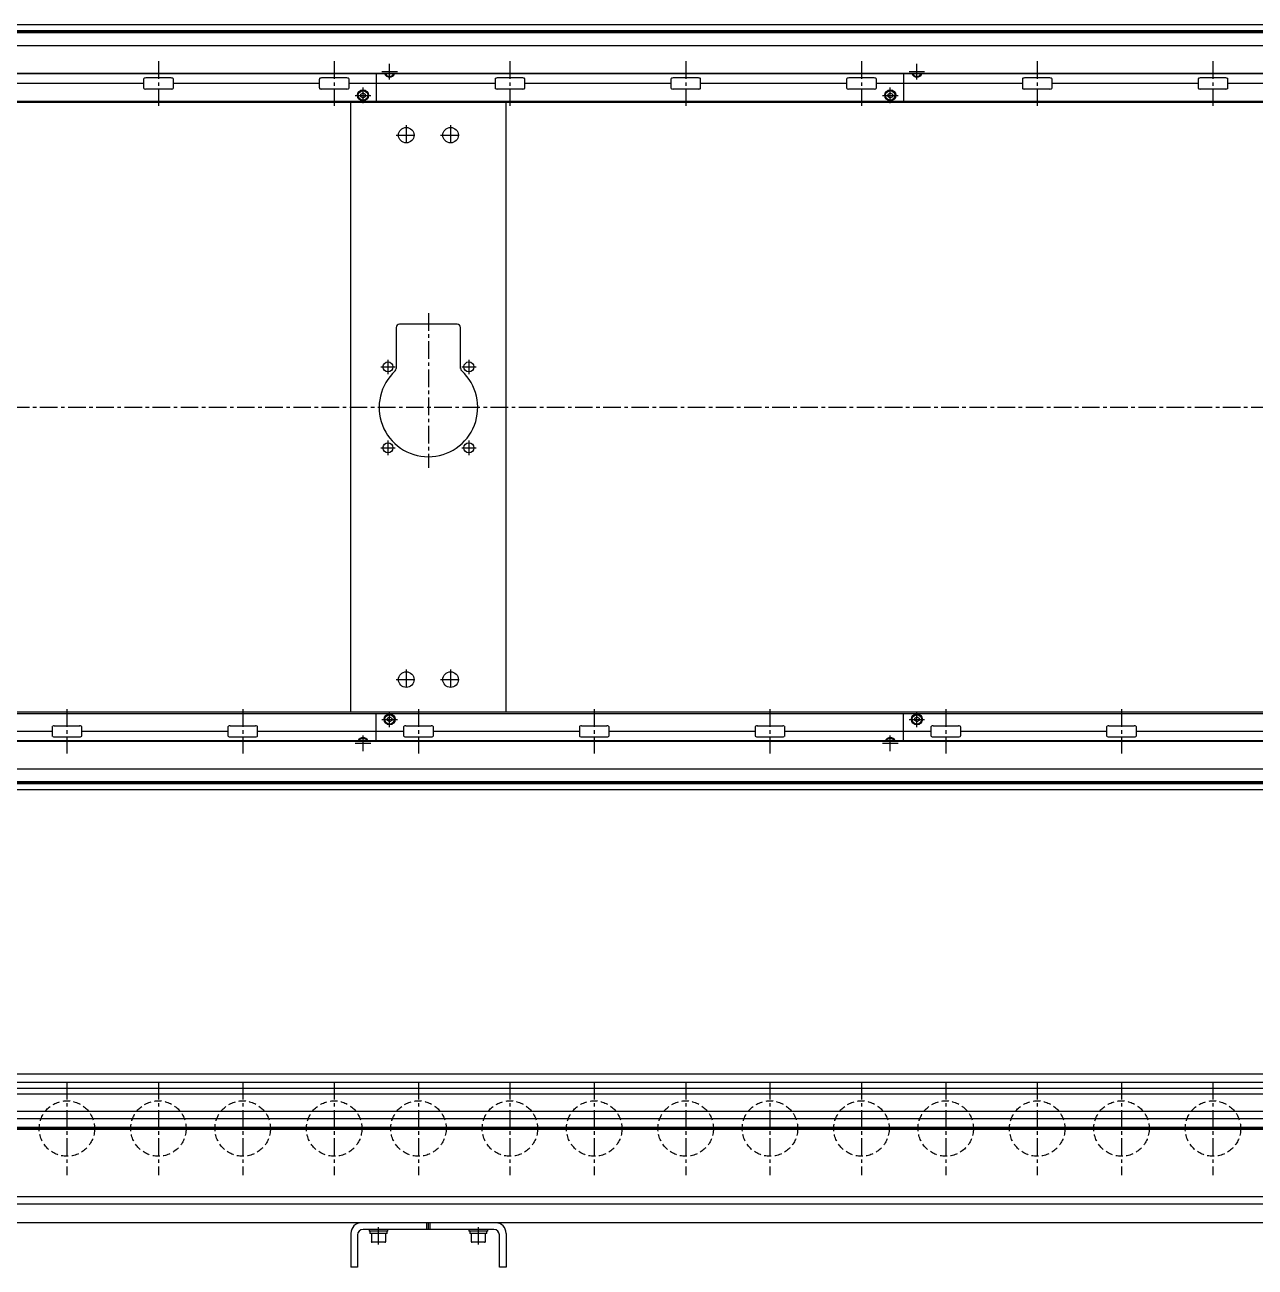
# Model space of a CAD drawing. Extents: x -10 to 4333, y -8 to 1201.
# Drawn here: x 1084 to 2194, y 28 to 1148 of the extents above; entities that cross this region are included whole.
import ezdxf

# ---------------------------------------------------------------- set-up
doc = ezdxf.new("R2010")
doc.units = 0
doc.header["$LTSCALE"] = 0.5
doc.linetypes.add('CENTER', pattern=[50.8, 31.75, -6.35, 6.35, -6.35])
doc.linetypes.add('DASHED', pattern=[19.05, 12.7, -6.35])
for name, color, linetype in [('MSM_CENTER', 1, 'CENTER'), ('MSM_CONTINUOUS', 7, 'CONTINUOUS'), ('MSM_DASHED', 4, 'DASHED')]:
    doc.layers.add(name, color=color, linetype=linetype)

msp = doc.modelspace()

# ---------------------------------------------------------------- linework, layer by layer
at = {"layer": 'MSM_CENTER'}
for p, q in [((1204.7, 1115.5), (1204.7, 1075.5)), ((1363.2, 1115.5), (1363.2, 1075.5)), ((1413.2, 1099.2), (1413.2, 1113.3)), ((1521.7, 1115.5), (1521.7, 1075.5)), ((1680.2, 1115.5), (1680.2, 1075.5)), ((1838.7, 1115.5), (1838.7, 1075.5)), ((1888.7, 1099.2), (1888.7, 1113.3)), ((1997.2, 1115.5), (1997.2, 1075.5)), ((2155.7, 1115.5), (2155.7, 1075.5)), ((1406.2, 1106.2), (1420.2, 1106.2)), ((1881.7, 1106.2), (1895.7, 1106.2)), ((1389.2, 1077.7), (1389.2, 1091.8)), ((1864.7, 1077.7), (1864.7, 1091.8)), ((1382.2, 1084.8), (1396.2, 1084.8)), ((1857.7, 1084.8), (1871.7, 1084.8)), ((1428.2, 1057.9), (1428.2, 1039.9)), ((1468.2, 1057.9), (1468.2, 1039.9)), ((1419.2, 1048.9), (1437.2, 1048.9)), ((1459.2, 1048.9), (1477.2, 1048.9)), ((1448.2, 888.4), (1448.2, 748.9)), ((1411.7, 846.4), (1411.7, 833.4)), ((1484.7, 846.4), (1484.7, 833.4)), ((1405.2, 839.9), (1418.2, 839.9)), ((1478.2, 839.9), (1491.2, 839.9)), ((3475.9, 803.4), (359.7, 803.4)), ((1411.7, 773.4), (1411.7, 760.4)), ((1484.7, 773.4), (1484.7, 760.4)), ((1405.2, 766.9), (1418.2, 766.9)), ((1478.2, 766.9), (1491.2, 766.9)), ((1428.2, 566.9), (1428.2, 548.9)), ((1468.2, 566.9), (1468.2, 548.9)), ((1419.2, 557.9), (1437.2, 557.9)), ((1459.2, 557.9), (1477.2, 557.9)), ((1122.2, 531.3), (1122.2, 491.3)), ((1280.7, 531.3), (1280.7, 491.3)), ((1413.2, 515), (1413.2, 529.1)), ((1439.2, 531.3), (1439.2, 491.3)), ((1597.7, 531.3), (1597.7, 491.3)), ((1756.2, 531.3), (1756.2, 491.3)), ((1888.7, 515), (1888.7, 529.1)), ((1914.7, 531.3), (1914.7, 491.3)), ((2073.2, 531.3), (2073.2, 491.3)), ((1406.2, 522), (1420.2, 522)), ((1881.7, 522), (1895.7, 522)), ((1389.2, 493.5), (1389.2, 507.6)), ((1864.7, 493.5), (1864.7, 507.6)), ((1382.2, 500.5), (1396.2, 500.5)), ((1857.7, 500.5), (1871.7, 500.5)), ((1122.2, 195), (1122.2, 111)), ((1204.7, 195), (1204.7, 111)), ((1280.7, 195), (1280.7, 111)), ((1363.2, 195), (1363.2, 111)), ((1439.2, 195), (1439.2, 111)), ((1521.7, 195), (1521.7, 111)), ((1597.7, 195), (1597.7, 111)), ((1680.2, 195), (1680.2, 111)), ((1756.2, 195), (1756.2, 111)), ((1838.7, 195), (1838.7, 111)), ((1914.7, 195), (1914.7, 111)), ((1997.2, 195), (1997.2, 111)), ((2073.2, 195), (2073.2, 111)), ((2155.7, 195), (2155.7, 111)), ((367.2, 153), (3466.3, 153)), ((1403.3, 48.4), (1403.3, 64)), ((1493.3, 48.4), (1493.3, 64))]:
    msp.add_line(p, q, dxfattribs=at)
at = {"layer": 'MSM_CONTINUOUS'}
for p, q in [((3465.8, 1148.4), (370.6, 1148.4)), ((3464.2, 1148.3), (372.2, 1148.3)), ((3439.6, 1142.9), (396.9, 1142.9)), ((3439.6, 1141.2), (396.9, 1141.2)), ((3439.5, 1142), (397, 1142)), ((3464.2, 1129.5), (372.2, 1129.5)), ((3464.2, 1104.1), (372.2, 1104.1)), ((3464.2, 1104.5), (422.2, 1104.5)), ((1191.3, 1099.5), (1191.3, 1091.5)), ((1216.2, 1100.5), (1193.3, 1100.5)), ((1218.2, 1091.5), (1218.2, 1099.5)), ((1349.8, 1099.5), (1349.8, 1091.5)), ((1374.7, 1100.5), (1351.8, 1100.5)), ((1376.7, 1091.5), (1376.7, 1099.5)), ((1401.2, 1104.1), (1401.2, 1079.4)), ((1413.2, 1103.9), (1412.9, 1104.1)), ((1413.6, 1104.1), (1413.2, 1103.9)), ((1508.3, 1099.5), (1508.3, 1091.5)), ((1533.2, 1100.5), (1510.3, 1100.5)), ((1535.2, 1091.5), (1535.2, 1099.5)), ((1666.8, 1099.5), (1666.8, 1091.5)), ((1691.7, 1100.5), (1668.8, 1100.5)), ((1693.7, 1091.5), (1693.7, 1099.5)), ((1825.3, 1099.5), (1825.3, 1091.5)), ((1850.2, 1100.5), (1827.3, 1100.5)), ((1852.2, 1091.5), (1852.2, 1099.5)), ((1876.7, 1104.1), (1876.7, 1079.4)), ((1888.7, 1103.9), (1888.4, 1104.1)), ((1889.1, 1104.1), (1888.7, 1103.9)), ((1983.8, 1099.5), (1983.8, 1091.5)), ((2008.7, 1100.5), (1985.8, 1100.5)), ((2010.7, 1091.5), (2010.7, 1099.5)), ((2142.3, 1099.5), (2142.3, 1091.5)), ((2167.2, 1100.5), (2144.3, 1100.5)), ((2169.2, 1091.5), (2169.2, 1099.5)), ((1191.3, 1095.5), (1059.7, 1095.5)), ((1216.2, 1090.5), (1193.3, 1090.5)), ((1349.8, 1095.5), (1218.2, 1095.5)), ((1374.7, 1090.5), (1351.8, 1090.5)), ((1508.3, 1095.5), (1376.7, 1095.5)), ((1387.2, 1085.9), (1389.2, 1087.1)), ((1389.2, 1087.1), (1391.2, 1085.9)), ((1533.2, 1090.5), (1510.3, 1090.5)), ((1666.8, 1095.5), (1535.2, 1095.5)), ((1691.7, 1090.5), (1668.8, 1090.5)), ((1825.3, 1095.5), (1693.7, 1095.5)), ((1850.2, 1090.5), (1827.3, 1090.5)), ((1983.8, 1095.5), (1852.2, 1095.5)), ((1862.7, 1085.9), (1864.7, 1087.1)), ((1864.7, 1087.1), (1866.7, 1085.9)), ((2008.7, 1090.5), (1985.8, 1090.5)), ((2142.3, 1095.5), (2010.7, 1095.5)), ((2167.2, 1090.5), (2144.3, 1090.5)), ((2300.8, 1095.5), (2169.2, 1095.5)), ((3461.8, 1079.4), (450.2, 1079.4)), ((3465.8, 1078.4), (450.2, 1078.4)), ((1378.2, 528.4), (1378.2, 1078.4)), ((1387.2, 1083.6), (1387.2, 1085.9)), ((1389.2, 1082.4), (1387.2, 1083.6)), ((1391.2, 1083.6), (1389.2, 1082.4)), ((1391.2, 1085.9), (1391.2, 1083.6)), ((1518.2, 528.4), (1518.2, 1078.4)), ((1862.7, 1083.6), (1862.7, 1085.9)), ((1864.7, 1082.4), (1862.7, 1083.6)), ((1866.7, 1083.6), (1864.7, 1082.4)), ((1866.7, 1085.9), (1866.7, 1083.6)), ((1419.2, 875.4), (1419.2, 838.5)), ((1474.2, 878.4), (1422.2, 878.4)), ((1477.2, 838.5), (1477.2, 875.4)), ((3465.8, 528.4), (450.2, 528.4)), ((450.2, 527.4), (3461.8, 527.4)), ((1401.2, 502.6), (1401.2, 527.4)), ((1876.7, 502.6), (1876.7, 527.4)), ((1110.8, 516.3), (1133.7, 516.3)), ((1269.3, 516.3), (1292.2, 516.3)), ((1411.2, 523.2), (1413.2, 524.4)), ((1411.2, 520.9), (1411.2, 523.2)), ((1413.2, 519.7), (1411.2, 520.9)), ((1413.2, 524.4), (1415.2, 523.2)), ((1415.2, 520.9), (1413.2, 519.7)), ((1415.2, 523.2), (1415.2, 520.9)), ((1427.8, 516.3), (1450.7, 516.3)), ((1586.3, 516.3), (1609.2, 516.3)), ((1744.8, 516.3), (1767.7, 516.3)), ((1886.7, 523.2), (1888.7, 524.4)), ((1886.7, 520.9), (1886.7, 523.2)), ((1888.7, 519.7), (1886.7, 520.9)), ((1888.7, 524.4), (1890.7, 523.2)), ((1890.7, 520.9), (1888.7, 519.7)), ((1890.7, 523.2), (1890.7, 520.9)), ((1903.3, 516.3), (1926.2, 516.3)), ((2061.8, 516.3), (2084.7, 516.3)), ((977.2, 511.3), (1108.8, 511.3)), ((1108.8, 515.3), (1108.8, 507.3)), ((1110.8, 506.3), (1133.7, 506.3)), ((1135.7, 507.3), (1135.7, 515.3)), ((1135.7, 511.3), (1267.3, 511.3)), ((1267.3, 515.3), (1267.3, 507.3)), ((1269.3, 506.3), (1292.2, 506.3)), ((1294.2, 507.3), (1294.2, 515.3)), ((1294.2, 511.3), (1425.8, 511.3)), ((1425.8, 515.3), (1425.8, 507.3)), ((1427.8, 506.3), (1450.7, 506.3)), ((1452.7, 507.3), (1452.7, 515.3)), ((1452.7, 511.3), (1584.3, 511.3)), ((1584.3, 515.3), (1584.3, 507.3)), ((1586.3, 506.3), (1609.2, 506.3)), ((1611.2, 507.3), (1611.2, 515.3)), ((1611.2, 511.3), (1742.8, 511.3)), ((1742.8, 515.3), (1742.8, 507.3)), ((1744.8, 506.3), (1767.7, 506.3)), ((1769.7, 507.3), (1769.7, 515.3)), ((1769.7, 511.3), (1901.3, 511.3)), ((1901.3, 515.3), (1901.3, 507.3)), ((1903.3, 506.3), (1926.2, 506.3)), ((1928.2, 507.3), (1928.2, 515.3)), ((1928.2, 511.3), (2059.8, 511.3)), ((2059.8, 515.3), (2059.8, 507.3)), ((2061.8, 506.3), (2084.7, 506.3)), ((2086.7, 507.3), (2086.7, 515.3)), ((2086.7, 511.3), (2218.3, 511.3)), ((3464.2, 502.6), (372.2, 502.6)), ((3464.2, 502.2), (422.2, 502.2)), ((1388.9, 502.6), (1389.2, 502.9)), ((1389.2, 502.9), (1389.6, 502.6)), ((1864.4, 502.6), (1864.7, 502.9)), ((1864.7, 502.9), (1865.1, 502.6)), ((3464.2, 477.2), (372.2, 477.2)), ((3439.6, 465.6), (396.9, 465.6)), ((3439.6, 463.9), (396.9, 463.9)), ((3439.5, 464.7), (397, 464.7)), ((3465.8, 458.4), (370.6, 458.4)), ((3464.2, 458.4), (372.2, 458.4)), ((3464.2, 202), (372.2, 202)), ((3464.2, 194.6), (674.4, 194.6)), ((3348.2, 189), (676.7, 189)), ((3348.2, 184), (678.6, 184)), ((3248.2, 168.3), (667.2, 168.3)), ((3248.2, 161.8), (682.2, 161.8)), ((3248.2, 153.9), (682.2, 153.9)), ((3248.2, 153), (682.2, 153)), ((3248.2, 152.1), (682.2, 152.1)), ((3248.2, 91.3), (682.2, 91.3)), ((3248.2, 84.8), (679.7, 84.8)), ((3465.8, 68), (472.2, 68)), ((1446.8, 62), (1446.8, 68)), ((1448.2, 62), (1448.2, 68)), ((1449.8, 62), (1449.8, 68)), ((1378.2, 58.5), (1378.2, 28)), ((1384.2, 57), (1384.2, 28)), ((1507.2, 62), (1389.2, 62)), ((1394.8, 62), (1394.8, 60.4)), ((1411.7, 60.4), (1394.8, 60.4)), ((1395.5, 60.4), (1395.5, 58.4)), ((1411, 58.4), (1395.5, 58.4)), ((1396.8, 58.4), (1396.8, 51.2)), ((1409.8, 51.2), (1409.8, 58.4)), ((1411, 58.4), (1411, 60.4)), ((1411.7, 60.4), (1411.7, 62)), ((1484.7, 62), (1484.7, 60.4)), ((1501.8, 60.4), (1484.7, 60.4)), ((1485.5, 60.4), (1485.5, 58.4)), ((1501, 58.4), (1485.5, 58.4)), ((1486.8, 58.4), (1486.8, 51.2)), ((1499.8, 51.2), (1499.8, 58.4)), ((1501, 58.4), (1501, 60.4)), ((1501.8, 60.4), (1501.8, 62)), ((1512.2, 28), (1512.2, 57)), ((1518.2, 58.5), (1518.2, 28)), ((1408.9, 50.4), (1397.5, 50.4)), ((1498.9, 50.4), (1487.5, 50.4)), ((1384.2, 28), (1378.2, 28)), ((1518.2, 28), (1512.2, 28))]:
    msp.add_line(p, q, dxfattribs=at)
for centre, radius in [((1389.2, 1084.8), 5), ((1389.2, 1084.8), 4.25), ((1864.7, 1084.8), 5), ((1864.7, 1084.8), 4.25), ((1428.2, 1048.9), 7), ((1468.2, 1048.9), 7), ((1411.7, 839.9), 4.5), ((1484.7, 839.9), 4.5), ((1411.7, 766.9), 4.5), ((1484.7, 766.9), 4.5), ((1428.2, 557.9), 7), ((1468.2, 557.9), 7), ((1413.2, 522), 5), ((1888.7, 522), 5), ((1413.2, 522), 4.25), ((1888.7, 522), 4.25)]:
    msp.add_circle(centre, radius, dxfattribs=at)
for centre, radius, start, end in [((1192.2, 1099.4), 0.882, 115.5328, 172.1027), ((1193.3, 1097.1), 3.41, 89.6687, 115.2454), ((1216.2, 1097.1), 3.41, 64.7546, 90.3313), ((1217.3, 1099.4), 0.882, 7.8973, 64.4672), ((1350.7, 1099.4), 0.882, 115.5328, 172.1027), ((1351.8, 1097.1), 3.41, 89.6687, 115.2454), ((1374.7, 1097.1), 3.41, 64.7546, 90.3313), ((1375.8, 1099.4), 0.882, 7.8973, 64.4672), ((1413.2, 1106.2), 5, 204.8346, 335.1654), ((1413.2, 1106.2), 4.25, 209.6116, 330.3884), ((1509.2, 1099.4), 0.882, 115.5328, 172.1027), ((1510.3, 1097.1), 3.41, 89.6687, 115.2454), ((1533.2, 1097.1), 3.41, 64.7546, 90.3313), ((1534.3, 1099.4), 0.882, 7.8973, 64.4672), ((1667.7, 1099.4), 0.882, 115.5328, 172.1027), ((1668.8, 1097.1), 3.41, 89.6687, 115.2454), ((1691.7, 1097.1), 3.41, 64.7546, 90.3313), ((1692.8, 1099.4), 0.882, 7.8973, 64.4672), ((1826.2, 1099.4), 0.882, 115.5328, 172.1027), ((1827.3, 1097.1), 3.41, 89.6687, 115.2454), ((1850.2, 1097.1), 3.41, 64.7546, 90.3313), ((1851.3, 1099.4), 0.882, 7.8973, 64.4672), ((1888.7, 1106.2), 5, 204.8346, 335.1654), ((1888.7, 1106.2), 4.25, 209.6116, 330.3884), ((1984.7, 1099.4), 0.882, 115.5328, 172.1027), ((1985.8, 1097.1), 3.41, 89.6687, 115.2454), ((2008.7, 1097.1), 3.41, 64.7546, 90.3313), ((2009.8, 1099.4), 0.882, 7.8973, 64.4672), ((2143.2, 1099.4), 0.882, 115.5328, 172.1027), ((2144.3, 1097.1), 3.41, 89.6687, 115.2454), ((2167.2, 1097.1), 3.41, 64.7546, 90.3313), ((2168.3, 1099.4), 0.882, 7.8973, 64.4672), ((1192.2, 1091.6), 0.882, 187.8973, 244.4672), ((1193.3, 1093.9), 3.41, 244.7546, 270.3313), ((1216.2, 1093.9), 3.41, 269.6687, 295.2454), ((1217.3, 1091.6), 0.882, 295.5328, 352.1027), ((1350.7, 1091.6), 0.882, 187.8973, 244.4672), ((1351.8, 1093.9), 3.41, 244.7546, 270.3313), ((1374.7, 1093.9), 3.41, 269.6687, 295.2454), ((1375.8, 1091.6), 0.882, 295.5328, 352.1027), ((1509.2, 1091.6), 0.882, 187.8973, 244.4672), ((1510.3, 1093.9), 3.41, 244.7546, 270.3313), ((1533.2, 1093.9), 3.41, 269.6687, 295.2454), ((1534.3, 1091.6), 0.882, 295.5328, 352.1027), ((1667.7, 1091.6), 0.882, 187.8973, 244.4672), ((1668.8, 1093.9), 3.41, 244.7546, 270.3313), ((1691.7, 1093.9), 3.41, 269.6687, 295.2454), ((1692.8, 1091.6), 0.882, 295.5328, 352.1027), ((1826.2, 1091.6), 0.882, 187.8973, 244.4672), ((1827.3, 1093.9), 3.41, 244.7546, 270.3313), ((1850.2, 1093.9), 3.41, 269.6687, 295.2454), ((1851.3, 1091.6), 0.882, 295.5328, 352.1027), ((1984.7, 1091.6), 0.882, 187.8973, 244.4672), ((1985.8, 1093.9), 3.41, 244.7546, 270.3313), ((2008.7, 1093.9), 3.41, 269.6687, 295.2454), ((2009.8, 1091.6), 0.882, 295.5328, 352.1027), ((2143.2, 1091.6), 0.882, 187.8973, 244.4672), ((2144.3, 1093.9), 3.41, 244.7546, 270.3313), ((2167.2, 1093.9), 3.41, 269.6687, 295.2454), ((2168.3, 1091.6), 0.882, 295.5328, 352.1027), ((1422.2, 875.4), 3, 90, 180), ((1474.2, 875.4), 3, 0, 90), ((1448.2, 803.4), 44.5, 132.3521, 47.6479), ((1416.2, 838.5), 3, 312.3521, 360), ((1480.3, 838.5), 3, 180, 227.6479), ((1109.7, 515.2), 0.882, 115.5328, 172.1027), ((1110.8, 512.9), 3.41, 89.6687, 115.2454), ((1133.7, 512.9), 3.41, 64.7546, 90.3313), ((1134.8, 515.2), 0.882, 7.8973, 64.4672), ((1268.2, 515.2), 0.882, 115.5328, 172.1027), ((1269.3, 512.9), 3.41, 89.6687, 115.2454), ((1292.2, 512.9), 3.41, 64.7546, 90.3313), ((1293.3, 515.2), 0.882, 7.8973, 64.4672), ((1426.7, 515.2), 0.882, 115.5328, 172.1027), ((1427.8, 512.9), 3.41, 89.6687, 115.2454), ((1450.7, 512.9), 3.41, 64.7546, 90.3313), ((1451.8, 515.2), 0.882, 7.8973, 64.4672), ((1585.2, 515.2), 0.882, 115.5328, 172.1027), ((1586.3, 512.9), 3.41, 89.6687, 115.2454), ((1609.2, 512.9), 3.41, 64.7546, 90.3313), ((1610.3, 515.2), 0.882, 7.8973, 64.4672), ((1743.7, 515.2), 0.882, 115.5328, 172.1027), ((1744.8, 512.9), 3.41, 89.6687, 115.2454), ((1767.7, 512.9), 3.41, 64.7546, 90.3313), ((1768.8, 515.2), 0.882, 7.8973, 64.4672), ((1902.2, 515.2), 0.882, 115.5328, 172.1027), ((1903.3, 512.9), 3.41, 89.6687, 115.2454), ((1926.2, 512.9), 3.41, 64.7546, 90.3313), ((1927.3, 515.2), 0.882, 7.8973, 64.4672), ((2060.7, 515.2), 0.882, 115.5328, 172.1027), ((2061.8, 512.9), 3.41, 89.6687, 115.2454), ((2084.7, 512.9), 3.41, 64.7546, 90.3313), ((2085.8, 515.2), 0.882, 7.8973, 64.4672), ((1109.7, 507.4), 0.882, 187.8973, 244.4672), ((1110.8, 509.7), 3.41, 244.7546, 270.3313), ((1133.7, 509.7), 3.41, 269.6687, 295.2454), ((1134.8, 507.4), 0.882, 295.5328, 352.1027), ((1268.2, 507.4), 0.882, 187.8973, 244.4672), ((1269.3, 509.7), 3.41, 244.7546, 270.3313), ((1292.2, 509.7), 3.41, 269.6687, 295.2454), ((1293.3, 507.4), 0.882, 295.5328, 352.1027), ((1389.2, 500.5), 5, 24.8346, 155.1654), ((1389.2, 500.5), 4.25, 29.6116, 150.3884), ((1426.7, 507.4), 0.882, 187.8973, 244.4672), ((1427.8, 509.7), 3.41, 244.7546, 270.3313), ((1450.7, 509.7), 3.41, 269.6687, 295.2454), ((1451.8, 507.4), 0.882, 295.5328, 352.1027), ((1585.2, 507.4), 0.882, 187.8973, 244.4672), ((1586.3, 509.7), 3.41, 244.7546, 270.3313), ((1609.2, 509.7), 3.41, 269.6687, 295.2454), ((1610.3, 507.4), 0.882, 295.5328, 352.1027), ((1743.7, 507.4), 0.882, 187.8973, 244.4672), ((1744.8, 509.7), 3.41, 244.7546, 270.3313), ((1767.7, 509.7), 3.41, 269.6687, 295.2454), ((1768.8, 507.4), 0.882, 295.5328, 352.1027), ((1864.7, 500.5), 5, 24.8346, 155.1654), ((1864.7, 500.5), 4.25, 29.6116, 150.3884), ((1902.2, 507.4), 0.882, 187.8973, 244.4672), ((1903.3, 509.7), 3.41, 244.7546, 270.3313), ((1926.2, 509.7), 3.41, 269.6687, 295.2454), ((1927.3, 507.4), 0.882, 295.5328, 352.1027), ((2060.7, 507.4), 0.882, 187.8973, 244.4672), ((2061.8, 509.7), 3.41, 244.7546, 270.3313), ((2084.7, 509.7), 3.41, 269.6687, 295.2454), ((2085.8, 507.4), 0.882, 295.5328, 352.1027), ((1387.8, 58.5), 9.5, 90, 180), ((1508.8, 58.5), 9.5, 0, 90), ((1389.2, 57), 5, 90, 180), ((1507.2, 57), 5, 0, 90), ((1397.5, 51.2), 0.8, 180, 270), ((1408.9, 51.2), 0.8, 270, 0), ((1487.5, 51.2), 0.8, 180, 270), ((1498.9, 51.2), 0.8, 270, 0)]:
    msp.add_arc(centre, radius, start, end, dxfattribs=at)
at = {"layer": 'MSM_DASHED'}
for centre in [(1122.2, 153), (1204.7, 153), (1280.7, 153), (1363.2, 153), (1439.2, 153), (1521.7, 153), (1597.7, 153), (1680.2, 153), (1756.2, 153), (1838.7, 153), (1914.7, 153), (1997.2, 153), (2073.2, 153), (2155.7, 153)]:
    msp.add_circle(centre, 25, dxfattribs=at)

doc.saveas('drawing.dxf')
